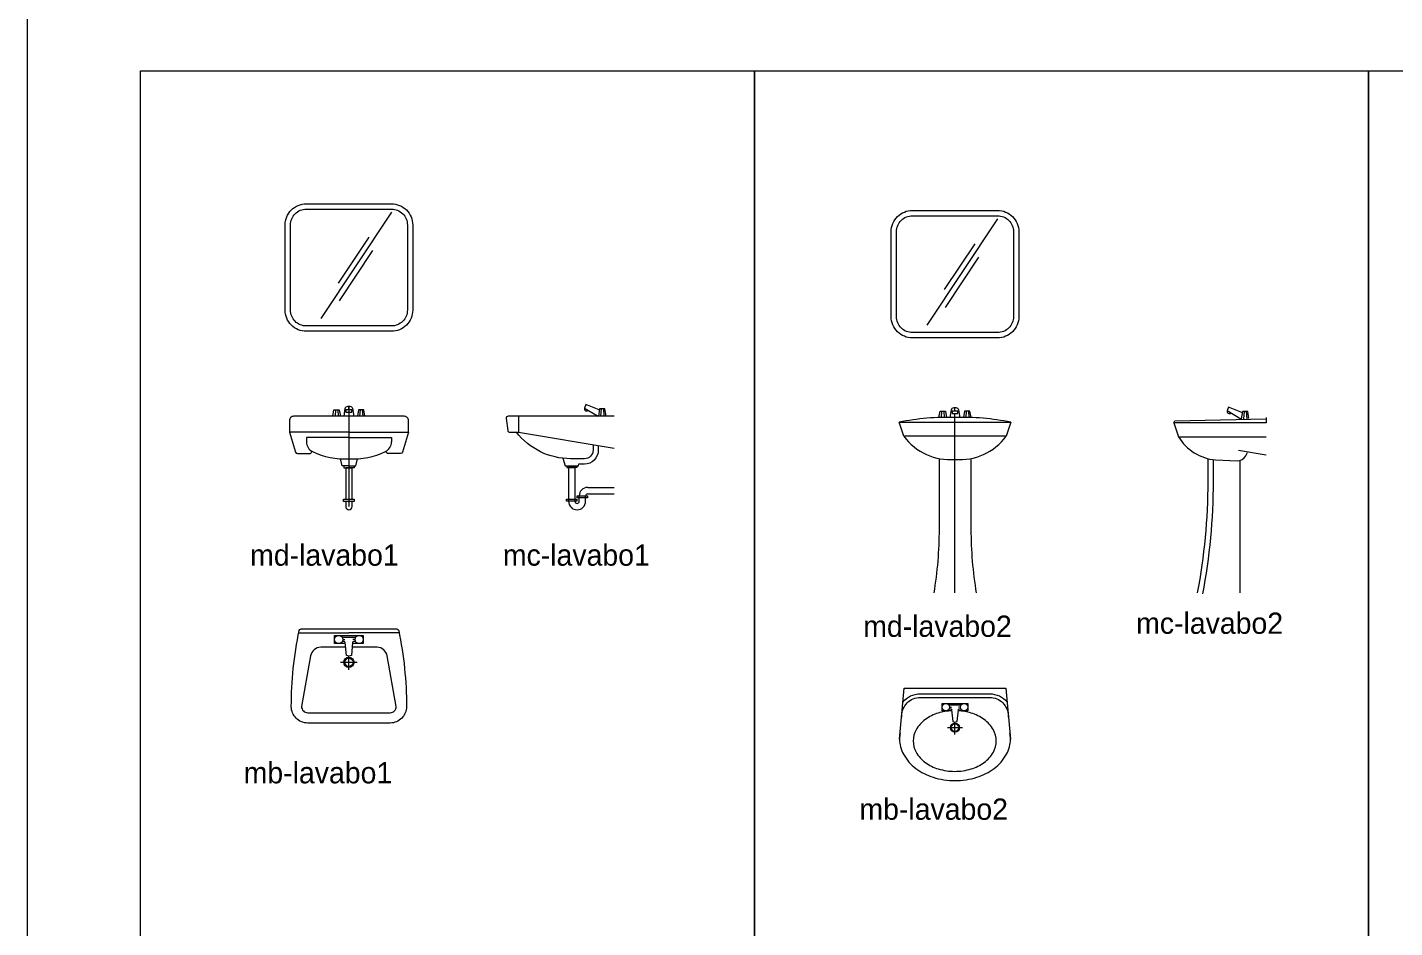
# Model space of a CAD drawing. Header units: inches. Extents: x 242965 to 445791, y 236206 to 423703.
# Drawn here: x 329306 to 335738, y 362613 to 366849 of the extents above; entities that cross this region are included whole.
import ezdxf

# ---------------------------------------------------------------- set-up
doc = ezdxf.new("R2010")
doc.units = ezdxf.units.IN
doc.header["$MEASUREMENT"] = 0
for name, color, linetype, lineweight in [('2', 181, 'Continuous', 20), ('9', 251, 'Continuous', 13), ('e', 96, 'Continuous', 5)]:
    doc.layers.add(name, color=color, linetype=linetype, lineweight=lineweight)

# ---------------------------------------------------------------- blocks, each defined once
blk = doc.blocks.new('md-lavabo2')
at = {"color": 44, "linetype": 'Continuous'}
for p, q in [((200.7, 1759.8), (-132.7, 1259.8)), ((92.9, 1643.3), (-51.2, 1427.2)), ((110.9, 1580), (-46.6, 1343.9)), ((-62.8, 855.1), (-65.3, 825.1)), ((-52.8, 855.1), (-50.3, 825.1)), ((0, 854.8), (0, 875)), ((0, 0), (0, 844.2)), ((52.8, 855.1), (50.3, 825.1)), ((62.8, 855.1), (65.3, 825.1))]:
    blk.add_line(p, q, dxfattribs=at)
at = {"linetype": 'Continuous'}
for points in [[(-300, 1300), (-300, 1700, -0.414214), (-200, 1800), (200, 1800, -0.414214), (300, 1700), (300, 1300, -0.414214), (200, 1200), (-200, 1200, -0.414214)], [(-275, 1300), (-275, 1700, -0.414214), (-200, 1775), (200, 1775, -0.414214), (275, 1700), (275, 1300, -0.414214), (200, 1225), (-200, 1225, -0.414214)]]:
    blk.add_lwpolyline(points, format="xyb", close=True, dxfattribs=at)
at = {"color": 44, "linetype": 'Continuous'}
for points in [[(-75.3, 825.1), (-70.3, 855.1), (-45.3, 855.1), (-40.3, 825.1)], [(75.3, 825.1), (70.3, 855.1), (45.3, 855.1), (40.3, 825.1)]]:
    blk.add_lwpolyline(points, dxfattribs=at)
blk.add_lwpolyline([(-23.1, 825.7), (-17.1, 861.6, -0.371222), (-4.4, 872.1, 0.008086), (-0.2, 872.1, 0.008086), (4, 872.1, -0.371222), (16.6, 861.6), (22.6, 825.7)], format="xyb", dxfattribs=at)
blk.add_lwpolyline([(-14, 854.8), (-14, 844.2), (12.9, 844.2), (12.9, 854.8)], close=True, dxfattribs=at)
at = {"linetype": 'Continuous'}
for points in [[(262.4, 803.1, 0.062258), (0, 825, 0.062258), (-262.4, 803.1, 0.062258)], [(-75, 632.6), (-75, 300, -0.041595), (-100, 0, 1.367763)], [(75, 632.6), (75, 300, 0.041595), (100, 0, -1.367763)]]:
    blk.add_lwpolyline(points, format="xyb", dxfattribs=at)
blk.add_lwpolyline([(-262.4, 803.1), (262.4, 803.1), (240.5, 737.5), (-240.5, 737.5), (-262.4, 803.1)], dxfattribs=at)
for centre, start, end in [((-21.9, 899.3), 216.50144, 274.61065), ((21.9, 899.3), 265.38935, 323.49856)]:
    blk.add_arc(centre, 272, start, end, dxfattribs=at)
blk = doc.blocks.new('mc-lavabo2')
at = {"color": 44, "linetype": 'Continuous'}
for p, q in [((-104.7, 206.6), (-107.6, 171.8)), ((-94.7, 206.6), (-91.8, 172.1))]:
    blk.add_line(p, q, dxfattribs=at)
at = {"linetype": 'Continuous'}
for p, q in [((0, 0), (-130.3, 21.7)), ((-125, -25.4), (-125, -648))]:
    blk.add_line(p, q, dxfattribs=at)
at = {"color": 44, "linetype": 'Continuous'}
for points in [[(-114.5, 201), (-177.4, 226.2), (-183.2, 210.2), (-119, 171.2)], [(-81.5, 172.3), (-87.2, 206.6), (-112.2, 206.6), (-118, 171.6)]]:
    blk.add_lwpolyline(points, dxfattribs=at)
at = {"linetype": 'Continuous'}
for points in [[(-434.3, 152), (-430.1, 162.2), (-0.1, 171.1)], [(0, 152), (-434.3, 152), (-412.6, 86.9), (0, 86.9)], [(0, 177), (0, 152)], [(0, 177), (0, 152)]]:
    blk.add_lwpolyline(points, dxfattribs=at)
for points in [[(-238.8, -21.7), (-137.3, -26.6, 0.299626), (-96.2, -2.3), (-88.8, 12.8)], [(-275, -15.4), (-275, -123, -0.047512), (-325, -648, 0.66428)], [(-250, -20.4), (-250, -123, -0.047512), (-300.4, -652.7, -0.047512)]]:
    blk.add_lwpolyline(points, format="xyb", dxfattribs=at)
at = {"color": 44, "linetype": 'Continuous'}
blk.add_arc((-173.9, 206.1), 10.1, 156.51961, 319.26806, dxfattribs=at)
at = {"linetype": 'Continuous'}
blk.add_arc((-218, 204.9), 227.6, 211.24974, 264.73949, dxfattribs=at)
blk = doc.blocks.new('mb-lavabo2')
at = {"linetype": 'Continuous'}
for points in [[(-260.7, -239), (-239, 0), (239, 0), (260.7, -239)], [(-15.3, -106), (-60.8, -106), (-60.8, -88.7), (-60.8, -71.3), (0, -71.3), (60.8, -71.3), (60.8, -88.7), (60.8, -106), (15.3, -106)], [(28.4, -80), (-28.4, -80)]]:
    blk.add_lwpolyline(points, dxfattribs=at)
for points in [[(-250, -135.9), (-250, -130.4, -0.414214), (-163.1, -43.5), (0, -43.5), (163.1, -43.5, -0.414214), (250, -130.4), (250, -135.9)], [(-245, -65.8, -0.229741), (-163.1, -26.1), (163.1, -26.1, -0.229741), (245, -65.8)], [(-15.3, -105.9, 0.060302), (-78.5, -116.9, 0.084454), (-139.5, -147.3, 0.10642), (-183, -196.1, 0.12971), (-196.8, -248.3, 0.12971)], [(-196.8, -248.3, 0.12971), (-183, -300.5, 0.10642), (-139.5, -349.3, 0.084454), (-78.5, -379.7, 0.073566), (-1.2, -391.1, 0.073566), (76.1, -379.7, 0.084454), (137.1, -349.3, 0.10642), (180.6, -300.5, 0.12971), (194.4, -248.3, 0.12971), (180.6, -196.1, 0.10642), (137.1, -147.3, 0.084454), (76.1, -116.9, 0.058047), (15.3, -106, 0.073566)], [(-28.4, -97.3), (-20.1, -97.3, -0.385832), (-15.7, -101.3), (-10.3, -156.3, 0.270314), (10.3, -156.3), (15.7, -101.3, -0.385832), (20.1, -97.3), (28.4, -97.3)], [(-258.3, -212.2, 0.045361), (-260.7, -239, 0.126822)], [(-260.7, -239, 0.126822), (-242.2, -310.8, 0.10607), (-184.4, -377.3, 0.085783), (-102.8, -419, 0.075445), (0, -434.6, 0.075445), (102.8, -419, 0.085783), (184.4, -377.3, 0.10607), (242.2, -310.8, 0.126822), (260.7, -239, 0.045361), (258.3, -212.2, 0.10607)]]:
    blk.add_lwpolyline(points, format="xyb", dxfattribs=at)
at = {"color": 44, "linetype": 'Continuous'}
for points in [[(-26.1, -88.7), (-17, -88.7)], [(26.1, -88.7), (17, -88.7)], [(-35.5, -185.5), (0, -185.5), (35.5, -185.5)], [(0, -217.3), (0, -159.1)]]:
    blk.add_lwpolyline(points, dxfattribs=at)
for centre in [(-43.5, -88.7), (43.5, -88.7), (0, -185.5)]:
    blk.add_circle(centre, 17.4, dxfattribs=at)
at = {"linetype": 'Continuous'}
blk.add_circle((0, -185.5), 21.7, dxfattribs=at)
blk = doc.blocks.new('md-lavabo1')
at = {"color": 44, "linetype": 'Continuous'}
for p, q in [((200.7, 1399.8), (-132.7, 899.8)), ((92.9, 1283.3), (-51.2, 1067.2)), ((110.9, 1220), (-46.6, 983.9)), ((-62.8, 470.1), (-65.3, 440.1)), ((-52.8, 470.1), (-50.3, 440.1)), ((0, 487.1), (0, 15)), ((0, 469.8), (0, 487.1)), ((52.8, 470.1), (50.3, 440.1)), ((62.8, 470.1), (65.3, 440.1))]:
    blk.add_line(p, q, dxfattribs=at)
at = {"linetype": 'Continuous'}
for p, q in [((0, 340), (-200, 340)), ((-200, 340), (-200, 319.7)), ((0, 340), (200, 340)), ((200, 340), (200, 319.7)), ((0, 40), (0, 15))]:
    blk.add_line(p, q, dxfattribs=at)
for points in [[(-300, 940), (-300, 1340, -0.414214), (-200, 1440), (200, 1440, -0.414214), (300, 1340), (300, 940, -0.414214), (200, 840), (-200, 840, -0.414214)], [(-275, 940), (-275, 1340, -0.414214), (-200, 1415), (200, 1415, -0.414214), (275, 1340), (275, 940, -0.414214), (200, 865), (-200, 865, -0.414214)]]:
    blk.add_lwpolyline(points, format="xyb", close=True, dxfattribs=at)
at = {"color": 44, "linetype": 'Continuous'}
for points in [[(-75.3, 440.1), (-70.3, 470.1), (-45.3, 470.1), (-40.3, 440.1)], [(75.3, 440.1), (70.3, 470.1), (45.3, 470.1), (40.3, 440.1)]]:
    blk.add_lwpolyline(points, dxfattribs=at)
blk.add_lwpolyline([(-23.1, 440.7), (-17.1, 476.6, -0.371222), (-4.4, 487.1, 0.008086), (-0.2, 487.1, 0.008086), (4, 487.1, -0.371222), (16.6, 476.6), (22.6, 440.7)], format="xyb", dxfattribs=at)
for points in [[(-14, 469.8), (-14, 459.2), (12.9, 459.2), (12.9, 469.8)], [(-25, 40), (-25, 49.6), (24.4, 49.6), (24.4, 40)]]:
    blk.add_lwpolyline(points, close=True, dxfattribs=at)
at = {"linetype": 'Continuous'}
for points in [[(280, 365), (280, 420, 0.414214), (260, 440), (0, 440), (-260, 440, 0.414214), (-280, 420), (-280, 365)], [(0, 365), (-280, 365), (-252.1, 272.1, 0.331206), (-242.6, 265), (-185, 265, 0.414214), (-175, 275), (-175, 276.4)], [(0, 365), (280, 365), (252.1, 272.1, -0.331206), (242.6, 265), (185, 265, -0.414214), (175, 275), (175, 276.4)], [(0, 198.3), (-15, 198.3), (-15, 49.6, 1)], [(-15, 40), (-15, 15, 1), (15, 15), (15, 40)]]:
    blk.add_lwpolyline(points, format="xyb", dxfattribs=at)
for points in [[(0, 207.2), (-32.2, 207.2), (-39.9, 240.5)], [(-24.2, 207.2), (-24.2, 198.3), (10.4, 198.3)], [(23.9, 207.2), (23.9, 198.3), (-10.7, 198.3)], [(24.2, 207.2), (24.2, 198.3), (-10.4, 198.3)], [(-0.2, 207.2), (31.9, 207.2), (39.7, 240.5)], [(15, 49.6), (15, 198.6)]]:
    blk.add_lwpolyline(points, dxfattribs=at)
for centre, radius, start, end in [((-150, 319.7), 50, 180, 244.10207), ((-18.8, 590), 350.5, 244.10207, 273.06649), ((18.8, 590), 350.5, 266.93351, 295.89793), ((150, 319.7), 50, 295.89793, 0)]:
    blk.add_arc(centre, radius, start, end, dxfattribs=at)
blk = doc.blocks.new('mc-lavabo1')
at = {"linetype": 'Continuous'}
for p, q in [((-450, 150), (-450, 75)), ((-215, -82.7), (-215, -250)), ((-185, -82.7), (-185, -250)), ((-125, -185), (0, -185)), ((-165, -250), (-165, -225)), ((-135, -250), (-135, -225)), ((-125, -215), (0, -215))]:
    blk.add_line(p, q, dxfattribs=at)
at = {"color": 44, "linetype": 'Continuous'}
for p, q in [((-61.3, 185.2), (-64.2, 150.4)), ((-51.3, 185.2), (-48.4, 150.8))]:
    blk.add_line(p, q, dxfattribs=at)
for points in [[(-71.1, 179.7), (-134, 204.8), (-139.8, 188.8), (-75.5, 149.8)], [(-38.1, 151), (-43.8, 185.2), (-68.8, 185.2), (-74.6, 150.2)], [(-223.4, -82.8), (-223.4, -91.7), (-188.8, -91.7)], [(-175.3, -82.8), (-175.3, -91.7), (-209.9, -91.7)]]:
    blk.add_lwpolyline(points, dxfattribs=at)
at = {"linetype": 'Continuous'}
for points in [[(0, 150), (-498.6, 150, 0.453592), (-508.5, 138.7), (-501.2, 83.7, 0.375902), (-491.2, 75), (-450, 75), (0, 0)], [(-100, 16.7), (-100, -10, -0.414214), (-140, -50), (-205.2, -50, -0.231669), (-460, 75, 1.552799)], [(-75, 12.5), (-75, -10, -0.414214), (-140, -75), (-166.1, -75, -0.02028)]]:
    blk.add_lwpolyline(points, format="xyb", dxfattribs=at)
blk.add_lwpolyline([(-242.3, -47.5), (-230.4, -82.7), (-167.9, -82.7), (-166, -74.4)], dxfattribs=at)
at = {"color": 44, "linetype": 'Continuous'}
for points in [[(-225, -250), (-225, -240.4), (-175.6, -240.4), (-175.6, -250)], [(-174.5, -234.4), (-174.5, -224.8), (-125.2, -224.8), (-125.2, -234.4)]]:
    blk.add_lwpolyline(points, close=True, dxfattribs=at)
blk.add_arc((-130.5, 184.8), 10.1, 156.51961, 319.26806, dxfattribs=at)
at = {"linetype": 'Continuous'}
for centre, radius, start, end in [((-125, -225), 40, 90, 180), ((-175, -250), 40, 180, 0), ((-175, -250), 10, 180, 0), ((-125, -225), 10, 90, 180)]:
    blk.add_arc(centre, radius, start, end, dxfattribs=at)
blk = doc.blocks.new('mb-lavabo1')
at = {"linetype": 'Continuous'}
for p, q in [((-236.4, -19.3), (0, -19.3)), ((31.5, -40.4), (-31.5, -40.4)), ((236.4, -19.3), (0, -19.3))]:
    blk.add_line(p, q, dxfattribs=at)
at = {"color": 44, "linetype": 'Continuous'}
for p, q in [((-28.9, -50.1), (-18.8, -50.1)), ((28.9, -50.1), (18.8, -50.1)), ((0, -192.6), (0, -128.1))]:
    blk.add_line(p, q, dxfattribs=at)
at = {"linetype": 'Continuous'}
blk.add_lwpolyline([(234, -7.7, -0.0504), (271, -365.7, -0.414891), (194, -442.9), (0, -442.9), (-194, -442.9, -0.414891), (-271, -365.7, -0.0504), (-234, -7.7, -0.355722), (-224.6, 0), (224.6, 0, -0.355722)], format="xyb", close=True, dxfattribs=at)
blk.add_lwpolyline([(-16.9, -69.3), (-67.4, -69.3), (-67.4, -50.1), (-67.4, -30.8), (0, -30.8), (67.4, -30.8), (67.4, -50.1), (67.4, -69.3), (16.9, -69.3)], dxfattribs=at)
for points in [[(31.5, -59.7), (22.2, -59.7, 0.385832), (17.4, -64), (11.5, -125, -0.270314), (-11.5, -125), (-17.4, -64, 0.385832), (-22.2, -59.7), (-31.5, -59.7)], [(-15.2, -86.8), (-132.6, -86.8, 0.366998), (-180.1, -127.1), (-222.9, -365.8, 0.414891), (-194, -394.7), (0, -394.7), (194, -394.7, 0.414891), (222.9, -365.8), (180.1, -127.1, 0.366998), (132.6, -86.8), (15.2, -86.8)]]:
    blk.add_lwpolyline(points, format="xyb", dxfattribs=at)
at = {"color": 44, "linetype": 'Continuous'}
blk.add_lwpolyline([(-39.4, -157.4), (0, -157.4), (39.4, -157.4)], dxfattribs=at)
for centre in [(-48.1, -50.1), (48.1, -50.1), (0, -157.4)]:
    blk.add_circle(centre, 19.3, dxfattribs=at)
at = {"linetype": 'Continuous'}
blk.add_circle((0, -157.4), 24.1, dxfattribs=at)

msp = doc.modelspace()

# ---------------------------------------------------------------- linework, layer by layer
at = {"layer": '9'}
for points in [[(329838.787, 366643.79), (332726.549, 366643.79), (332726.549, 362526.323), (329838.787, 362526.323)], [(332726.549, 366643.79), (335614.312, 366643.79), (335614.312, 362526.323), (332726.549, 362526.323)], [(335614.312, 366643.79), (338502.074, 366643.79), (338502.074, 362526.323), (335614.312, 362526.323)]]:
    msp.add_lwpolyline(points, close=True, dxfattribs=at)
at = {"layer": 'e', "linetype": 'Continuous'}
msp.add_line((329306.222, 336420.808), (329306.222, 372060.808), dxfattribs=at)

# ---------------------------------------------------------------- block references
at = {"layer": '9'}
for name, p in [('md-lavabo1', (330818.908, 364578.923)), ('md-lavabo2', (333669.768, 364187.724)), ('mc-lavabo1', (332066.987, 364869.191)), ('mc-lavabo2', (335133.984, 364835.732)), ('mb-lavabo1', (330818.908, 364018.923)), ('mb-lavabo2', (333669.768, 363739.695))]:
    msp.add_blockref(name, p, dxfattribs=at)

# ---------------------------------------------------------------- texts
at = {"layer": '2'}
for s, p in [('md-lavabo1', (330354.2, 364316.128)), ('mc-lavabo1', (331543.067, 364316.128)), ('mc-lavabo2', (334521.946, 363995.607)), ('md-lavabo2', (333238.151, 363981.408)), ('mb-lavabo1', (330323.836, 363292.098)), ('mb-lavabo2', (333220.339, 363120.709))]:
    msp.add_text(s, height=100, dxfattribs=at).set_placement(p)

doc.saveas('drawing.dxf')
